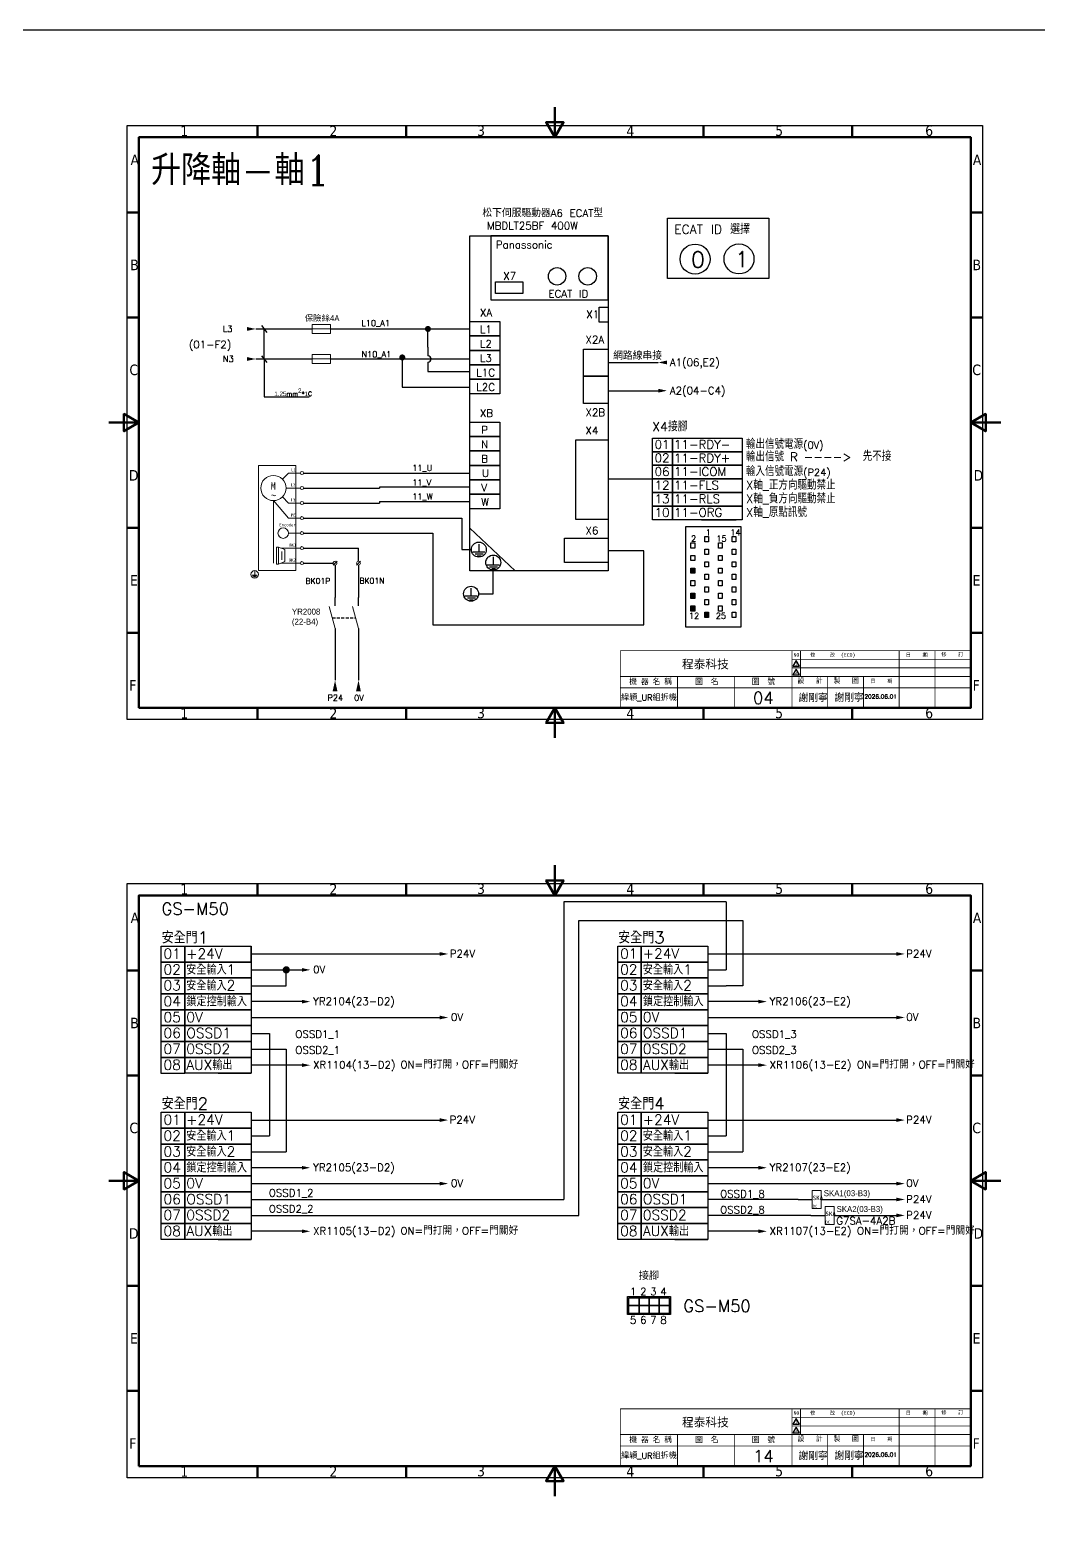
# Model space of a CAD drawing. Header units: millimetres. Extents: x -782 to 3702, y -797 to 1013.
# Drawn here: x 1039.9 to 1375.7, y 285.3 to 781.2 of the extents above; entities that cross this region are included whole.
import ezdxf
from ezdxf.enums import TextEntityAlignment as Align

# ---------------------------------------------------------------- set-up
doc = ezdxf.new("R2010")
doc.units = ezdxf.units.MM
for name, color, linetype in [('5', 7, 'Continuous'), ('MAIN', 7, 'Continuous'), ('TEXT', 7, 'Continuous')]:
    doc.layers.add(name, color=color, linetype=linetype)
doc.layers.add('圖框 (ISO)', color=7, linetype='Continuous', lineweight=70)
doc.styles.add('CHINESE', font='complex.shx', dxfattribs={"bigfont": 'chineset.shx'})
doc.styles.add('RUBONM', font='COMPLEX.shx', dxfattribs={"bigfont": 'chineset.shx'})
doc.styles.add('S', font='simplex.shx', dxfattribs={"bigfont": 'chineset.shx'})
doc.styles.get("Standard").update_dxf_attribs({"font": 'txt.shx', "height": 2, "bigfont": 'chineset.shx'})
doc.styles.add('STYLE1', font='', dxfattribs={"height": 30})
doc.styles.add('符號名稱2.0', font='kaiu.ttf', dxfattribs={"height": 2})
doc.styles.add('符號字型1.0', font='kaiu.ttf', dxfattribs={"height": 1})
doc.styles.add('符號字型2.5', font='kaiu.ttf', dxfattribs={"height": 2.5})
doc.styles.add('註記文字 (ISO)', font='tahoma.ttf')
doc.styles.get('STYLE1').set_extended_font_data('MingLiU')

# ---------------------------------------------------------------- blocks, each defined once
blk = doc.blocks.new('A$C0CEA0B25')
for p, q in [((6.1, 203.9), (290.9, 203.9)), ((6.1, 6.1), (6.1, 203.9)), ((290.9, 203.9), (290.9, 6.1)), ((290.9, 6.1), (6.1, 6.1))]:
    blk.add_line(p, q)
at = {"const_width": 0.286}
for points in [[(170.31, 29.05), (287, 29.05)], [(170.31, 29.05), (170.31, 10)], [(227.47, 29.05), (227.47, 10)], [(227.47, 26.19), (287, 26.19)], [(230.32, 29.05), (230.32, 20.48)], [(263.19, 29.05), (263.19, 10)], [(275.09, 29.05), (275.09, 10)], [(170.31, 20.48), (287, 20.48)], [(189.36, 20.48), (189.36, 10)], [(208.41, 20.48), (208.41, 10)], [(227.47, 23.34), (287, 23.34)], [(239.37, 20.48), (239.37, 10)], [(251.28, 20.48), (251.28, 10)], [(170.31, 16.67), (287, 16.67)], [(170.31, 10), (287, 10)]]:
    blk.add_lwpolyline(points, dxfattribs=at)
at = {"layer": '5'}
for points in [[(229.98, 23.91), (228.9, 25.79), (227.81, 23.91)], [(229.98, 21.05), (228.9, 22.93), (227.81, 21.05)]]:
    blk.add_lwpolyline(points, close=True, dxfattribs=at)
at = {"layer": '圖框 (ISO)'}
for p, q in [((49.5, 200), (49.5, 203.9)), ((99, 200), (99, 203.9)), ((198, 200), (198, 203.9)), ((247.5, 200), (247.5, 203.9)), ((10, 175), (6.1, 175)), ((287, 175), (290.9, 175)), ((10, 140), (6.1, 140)), ((287, 140), (290.9, 140)), ((10, 70), (6.1, 70)), ((287, 70), (290.9, 70)), ((10, 35), (6.1, 35)), ((287, 35), (290.9, 35)), ((49.5, 10), (49.5, 6.1)), ((49.5, 6.1), (49.5, 10)), ((99, 10), (99, 6.1)), ((198, 10), (198, 6.1)), ((247.5, 10), (247.5, 6.1))]:
    blk.add_line(p, q, dxfattribs=at)
at = {"layer": '圖框 (ISO)', "flags": 128}
for points in [[(148.5, 210), (148.5, 200), (145.61, 205), (151.39, 205), (148.5, 200)], [(10, 10), (10, 200), (287, 200), (287, 10), (10, 10)], [(0, 105), (10, 105), (5, 107.89), (5, 102.11), (10, 105)], [(297, 105), (287, 105), (292, 107.89), (292, 102.11), (287, 105)], [(148.5, 0), (148.5, 10), (145.61, 5), (151.39, 5), (148.5, 10)]]:
    blk.add_lwpolyline(points, dxfattribs=at)
at = {"layer": '5'}
for s, height, style, p in [('NO', 1.238, 'STYLE1', (227.98, 27.05)), ('1', 1.14, 'STYLE1', (228.5, 24.17)), ('修     改  (ECO)', 1.2383, 'STYLE1', (233.51, 27.05)), ('日    期', 1.238, 'STYLE1', (265.33, 27.05)), ('修    訂', 1.238, 'STYLE1', (277.17, 27.21)), ('2', 1.14, 'STYLE1', (228.5, 21.31)), ('設   計', 1.705, 'RUBONM', (229.32, 18.12)), ('製   圖', 1.705, 'RUBONM', (241.32, 18.12)), ('機 器 名 稱', 1.905, 'RUBONM', (173.3, 17.71)), ('圖  名', 1.905, 'RUBONM', (195.24, 17.71)), ('圖  號', 1.905, 'RUBONM', (214.09, 17.71)), ('日    期', 1.238, 'STYLE1', (253.59, 18.36))]:
    blk.add_text(s, height=height, dxfattribs=dict(at, style=style)).set_placement(p)
at = {"layer": 'TEXT', "style": 'STYLE1'}
blk.add_text('程泰科技', height=2.858, dxfattribs=at).set_placement((190.84, 23.14))
at = {"layer": '圖框 (ISO)', "char_height": 3.5, "attachment_point": 7, "style": '註記文字 (ISO)'}
for s, insert in [('1', (23.78, 200.33)), ('2', (73.44, 200.33)), ('3', (122.6, 200.4)), ('4', (172.33, 200.33)), ('5', (221.88, 200.4)), ('6', (271.85, 200.4)), ('A', (7.21, 190.75)), ('A', (287.71, 190.75)), ('B', (7.11, 155.75)), ('B', (287.62, 155.75)), ('C', (6.83, 120.75)), ('C', (287.5, 120.75)), ('D', (6.67, 85.69)), ('D', (287.97, 85.69)), ('E', (7.04, 50.75)), ('E', (287.62, 50.75)), ('F', (6.77, 15.75)), ('F', (287.64, 15.75)), ('1', (23.78, 6.43)), ('2', (73.44, 6.43)), ('3', (122.6, 6.5)), ('4', (172.33, 6.43)), ('5', (221.88, 6.5)), ('6', (271.85, 6.5))]:
    blk.add_mtext(s, dxfattribs=dict(at, insert=insert))
blk = doc.blocks.new('圖框1')
blk.add_blockref('A$C0CEA0B25', (0, 0))
at = {"color": 7, "ltscale": 2, "insert": (179.84, 13.33), "char_height": 2, "attachment_point": 5}
blk.add_mtext_dynamic_manual_height_columns('緯穎_UR組拆機', width=19.0512, gutter_width=10, heights=[0], dxfattribs=at)
at = {"ltscale": 2, "attachment_point": 1}
for s, insert, char_height in [('謝剛寧', (229.64, 14.49), 2.5), ('謝剛寧', (241.61, 14.58), 2.5), ('2026.06.01', (251.63, 14.49), 1.4)]:
    blk.add_mtext(s, dxfattribs=dict(at, insert=insert, char_height=char_height))
blk = doc.blocks.new('箭號')
at = {"layer": 'MAIN'}
blk.add_lwpolyline([(0, 0, 2, 0, 0), (0, -4.55, 0, 0, 0)], format="xyseb", dxfattribs=at)
blk = doc.blocks.new('松下-A6B')
for p, q in [((-920.47, 42823.3), (-905.32, 42809.07)), ((-917.45, 42818.03), (-917.45, 42815.43)), ((-919.51, 42815.43), (-915.38, 42815.43)), ((-918.66, 42814.75), (-916, 42814.75)), ((-917.92, 42814.16), (-916.68, 42814.16)), ((-912.64, 42813.73), (-912.64, 42811.14)), ((-914.71, 42811.14), (-910.57, 42811.14)), ((-913.85, 42810.46), (-911.19, 42810.46)), ((-913.11, 42809.87), (-911.87, 42809.87))]:
    blk.add_line(p, q)
for points in [[(-920.47, 42920.67), (-874.37, 42920.67), (-874.37, 42809.07), (-920.47, 42809.07)], [(-874.37, 42920.67), (-913.41, 42920.67), (-913.41, 42899.31), (-874.37, 42899.31)], [(-911.92, 42905.36), (-902.78, 42905.36), (-902.78, 42901.47), (-911.92, 42901.47)], [(-877.39, 42896.88), (-874.37, 42896.88), (-874.37, 42891.93), (-877.39, 42891.93)], [(-920.47, 42892.12), (-910.4, 42892.12), (-910.4, 42887.31), (-920.47, 42887.31)], [(-920.47, 42887.31), (-910.4, 42887.31), (-910.4, 42882.51), (-920.47, 42882.51)], [(-920.47, 42882.51), (-910.4, 42882.51), (-910.4, 42877.7), (-920.47, 42877.7)], [(-882.6, 42882.97), (-874.37, 42882.97), (-874.37, 42873.91), (-882.6, 42873.91)], [(-920.47, 42877.7), (-910.4, 42877.7), (-910.4, 42872.9), (-920.47, 42872.9)], [(-920.47, 42872.9), (-910.4, 42872.9), (-910.4, 42868.09), (-920.47, 42868.09)], [(-882.6, 42873.91), (-874.37, 42873.91), (-874.37, 42864.84), (-882.6, 42864.84)], [(-920.47, 42858.64), (-910.4, 42858.64), (-910.4, 42853.84), (-920.47, 42853.84)], [(-920.47, 42853.84), (-910.4, 42853.84), (-910.4, 42849.03), (-920.47, 42849.03)], [(-885.09, 42852.78), (-874.37, 42852.78), (-874.37, 42826.25), (-885.09, 42826.25)], [(-920.47, 42849.03), (-910.4, 42849.03), (-910.4, 42844.22), (-920.47, 42844.22)], [(-920.47, 42844.22), (-910.4, 42844.22), (-910.4, 42839.42), (-920.47, 42839.42)], [(-920.47, 42839.42), (-910.4, 42839.42), (-910.4, 42834.61), (-920.47, 42834.61)], [(-920.47, 42834.61), (-910.4, 42834.61), (-910.4, 42829.81), (-920.47, 42829.81)], [(-888.91, 42820.03), (-874.37, 42820.03), (-874.37, 42811.94), (-888.91, 42811.94)]]:
    blk.add_lwpolyline(points, close=True)
for centre, radius in [((-891.36, 42907.17), 2.91), ((-881.19, 42907.17), 2.91), ((-917.42, 42816.17), 2.49), ((-912.61, 42811.87), 2.49)]:
    blk.add_circle(centre, radius)
at = {"char_height": 2.5, "attachment_point": 1}
for s, width, insert in [('Panassonic', 20.3726, (-911.75, 42918.98)), ('X7', 2.4478, (-909.27, 42908.52)), ('ECAT ID', 17.9153, (-894.23, 42902.61)), ('XA', 2.4478, (-917.05, 42896.34)), ('X1', 2.4478, (-881.62, 42895.79)), ('L1', 2.4478, (-917.05, 42890.77)), ('X2A', 2.4478, (-881.9, 42887.36)), ('L2', 2.4478, (-917.05, 42885.96)), ('L3', 2.4478, (-917.05, 42881.16)), ('L1C', 2.4478, (-918.26, 42876.35)), ('L2C', 2.4478, (-918.26, 42871.55)), ('XB', 2.4478, (-917.05, 42862.86)), ('X2B', 2.4478, (-881.9, 42863.11)), ('P', 2.4478, (-916.63, 42857.29)), ('X4', 2.4478, (-881.9, 42857.1)), ('N', 2.4478, (-916.63, 42852.49)), ('B', 2.4478, (-916.63, 42847.68)), ('U', 2.4478, (-916.4, 42842.87)), ('V', 2.4478, (-916.62, 42838.07)), ('W', 2.4478, (-916.62, 42833.26)), ('X6', 2.4478, (-881.9, 42823.76))]:
    blk.add_mtext_dynamic_manual_height_columns(s, width=width, gutter_width=12.5, heights=[0], dxfattribs=dict(at, insert=insert))
blk = doc.blocks.new('連接點')
at = {"const_width": 1}
blk.add_lwpolyline([(0, 0.5, -1), (0, -0.5, -1)], format="xyb", close=True, dxfattribs=at)
blk = doc.blocks.new('A$C52DF4044')
at = {"color": 0, "linetype": 'ByBlock'}
for p, q in [((0, 0), (3.25, 0)), ((9.25, 0), (12.5, 0))]:
    blk.add_line(p, q, dxfattribs=at)
at = {"color": 0, "linetype": 'ByBlock', "lineweight": 13}
for p, q in [((3.25, 1.5), (3.25, -1.5)), ((9.25, 1.5), (3.25, 1.5)), ((9.25, 0), (3.25, 0)), ((9.25, -1.5), (9.25, 1.5)), ((3.25, -1.5), (9.25, -1.5))]:
    blk.add_line(p, q, dxfattribs=at)
blk = doc.blocks.new('12')
at = {"color": 0, "linetype": 'ByBlock', "lineweight": 13}
for p, q in [((2.96, 2.5), (15.46, 2.5)), ((2.96, -32.5), (2.96, 2.5)), ((12.96, 0), (10.93, -2.04)), ((15.46, 0), (12.96, 0)), ((15.46, 2.5), (15.46, -32.5)), ((16.96, 0), (15.63, 0)), ((12.96, -15), (7.96, -9.2)), ((7.96, -9.2), (7.96, -30)), ((12.96, -10), (10.94, -7.97)), ((15.46, -5), (12.16, -5)), ((16.96, -5), (15.63, -5)), ((15.46, -10), (12.96, -10)), ((16.96, -10), (15.63, -10)), ((15.46, -15), (12.96, -15)), ((12.96, -15), (12.96, -15)), ((16.96, -15), (15.63, -15)), ((8.97, -30.3), (8.97, -24.7)), ((8.97, -24.7), (9.67, -24.7)), ((9.67, -24.7), (11.73, -25.49)), ((9.67, -30.3), (9.67, -24.7)), ((15.46, -20), (12.96, -20)), ((16.96, -20), (15.63, -20)), ((11.73, -29.51), (9.67, -30.3)), ((15.46, -25), (10.46, -25)), ((10.72, -28.9), (10.72, -26.1)), ((11.73, -25.49), (11.73, -29.51)), ((16.96, -25), (15.63, -25)), ((2.59, -34), (0.84, -34)), ((2.3, -34.29), (1.13, -34.29)), ((2, -34.58), (1.42, -34.58)), ((1.71, -32.5), (1.71, -34)), ((15.46, -32.5), (2.96, -32.5)), ((9.67, -30.3), (8.97, -30.3)), ((15.46, -30), (10.46, -30)), ((16.96, -30), (15.63, -30))]:
    blk.add_line(p, q, dxfattribs=at)
for centre, radius in [((17.46, 0), 0.5), ((7.96, -5), 4.2), ((17.46, -5), 0.5), ((17.46, -10), 0.5), ((17.46, -15), 0.5), ((11.21, -20), 1.75), ((17.46, -20), 0.5), ((17.46, -25), 0.5), ((17.46, -30), 0.5), ((1.71, -33.75), 1.25)]:
    blk.add_circle(centre, radius, dxfattribs=at)
at = {"color": 0, "linetype": 'ByBlock', "lineweight": 13, "style": '符號字型1.0'}
for s, p in [('L1', (13.89, 0.52)), ('L2', (13.69, -4.48)), ('L3', (13.69, -9.48)), ('PE', (13.74, -14.48)), ('Encoder', (9.9, -17.75)), ('BK1', (13.19, -24.49)), ('BK2', (13.08, -29.49))]:
    blk.add_text(s, height=1, dxfattribs=at).set_placement(p)
at = {"color": 0, "linetype": 'ByBlock', "lineweight": 13, "style": '符號字型2.5'}
for s, p in [('M', (7.88, -4.33)), ('~', (8, -7.44))]:
    blk.add_text(s, height=2.5, dxfattribs=at).set_placement(p, align=Align.MIDDLE)
blk = doc.blocks.new('A$C2EAA752C')
at = {"color": 0, "linetype": 'ByBlock'}
for p, q in [((2.81, 0), (0, 0)), ((10.31, 0), (12.5, 0))]:
    blk.add_line(p, q, dxfattribs=at)
at = {"color": 0, "linetype": 'ByBlock', "lineweight": 13}
blk.add_line((10.31, 0), (2.97, -1.98), dxfattribs=at)
blk = doc.blocks.new('A$C740F5293')
at = {"color": 0, "linetype": 'ByBlock', "lineweight": 13}
for q in [(-0.66, -0.66), (0.66, 0.66)]:
    blk.add_line((0, 0), q, dxfattribs=at)
blk.add_circle((0, 0), 0.625, dxfattribs=at)
blk = doc.blocks.new('A$C6B164883')
at = {"color": 0, "linetype": 'ByBlock'}
for p, q in [((0, 0), (4.75, 0)), ((7.75, 0), (12.5, 0))]:
    blk.add_line(p, q, dxfattribs=at)
at = {"color": 0, "linetype": 'ByBlock', "lineweight": 13}
for p, q in [((7.75, 3), (4.75, 3)), ((4.75, 3), (4.75, -3)), ((7.75, -3), (7.75, 3)), ((4.75, -3), (7.75, -3))]:
    blk.add_line(p, q, dxfattribs=at)
at = {"color": 0, "linetype": 'ByBlock', "lineweight": -2, "insert": (4.84, 1.28), "char_height": 1.5, "attachment_point": 1, "style": '符號名稱2.0'}
blk.add_mtext('SKA', dxfattribs=at)
at = {"color": 0, "linetype": 'ByBlock', "lineweight": -2, "insert": (4.85, -1.77), "char_height": 1, "width": 7.0222, "attachment_point": 1, "style": '符號名稱2.0'}
blk.add_mtext('DC', dxfattribs=at)

msp = doc.modelspace()

# ---------------------------------------------------------------- hatches: boundary and pattern name
for points in [[(1260.08, 602.01), (1261.31, 602.01), (1261.31, 600.28), (1260.08, 600.28)], [(1261.31, 593.63), (1260.08, 593.63), (1260.08, 591.89), (1261.31, 591.89)]]:
    msp.add_hatch(color=256).paths.add_polyline_path(points)
h = msp.add_hatch(color=256)
h.paths.add_polyline_path([(1260.08, 589.44), (1261.31, 589.44), (1261.31, 587.7), (1260.08, 587.7)])
h.paths.add_polyline_path([(1264.66, 587.34), (1265.89, 587.34), (1265.89, 585.6), (1264.66, 585.6)])

# ---------------------------------------------------------------- linework, layer by layer
for p, q in [((1115.12, 681.62), (1130.73, 681.62)), ((1117.05, 682.72), (1118.83, 680.46)), ((1117.92, 671.62), (1117.92, 681.62)), ((1142.73, 681.62), (1186.38, 681.62)), ((1172.48, 675.54), (1172.48, 681.62)), ((1172.48, 675.54), (1172.48, 672.69)), ((1115.12, 671.62), (1130.73, 671.62)), ((1117.05, 672.72), (1118.83, 670.46)), ((1117.94, 671.59), (1117.94, 658.98)), ((1142.73, 671.62), (1186.38, 671.62)), ((1163.94, 672.14), (1163.94, 662.28)), ((1172.48, 670.54), (1172.48, 667.42)), ((1232.48, 670.46), (1249.18, 670.46)), ((1172.48, 667.42), (1186.38, 667.42)), ((1163.94, 662.26), (1186.38, 662.26)), ((1232.48, 661.06), (1249.18, 661.06)), ((1117.94, 658.98), (1132.88, 658.98)), ((1131.04, 633.65), (1186.38, 633.65)), ((1232.48, 631.69), (1247.29, 631.69)), ((1263.53, 631.69), (1275.17, 631.69)), ((1156.31, 624.13), (1186.38, 624.13)), ((1183.78, 618.65), (1183.78, 608.14)), ((1263.53, 618.09), (1275.17, 618.09)), ((1174.06, 613.65), (1174.06, 583.11)), ((1183.78, 608.14), (1186.95, 608.14)), ((1244.42, 607.69), (1232.48, 607.69)), ((1244.42, 583.11), (1244.42, 607.69)), ((1141.55, 603.02), (1141.55, 592.21)), ((1149.35, 603.02), (1149.35, 592.21)), ((1194.21, 593.45), (1194.21, 601.35)), ((1186.82, 595.31), (1186.82, 592.72)), ((1184.75, 592.72), (1188.89, 592.72)), ((1185.61, 592.04), (1188.27, 592.04)), ((1186.35, 591.45), (1187.59, 591.45)), ((1189.33, 593.45), (1194.21, 593.45)), ((1174.06, 583.11), (1244.42, 583.11)), ((1141.55, 579.71), (1141.55, 564.63)), ((1149.35, 579.71), (1149.35, 564.63)), ((1271.76, 490.91), (1217.7, 490.91)), ((1217.7, 490.91), (1217.7, 391.76)), ((1271.76, 490.91), (1271.76, 468.23)), ((1222.73, 386.47), (1222.73, 484.62)), ((1222.73, 484.62), (1277.35, 484.62)), ((1277.35, 484.62), (1277.35, 462.94)), ((1113.66, 476.1), (1113.66, 470.81)), ((1113.66, 476.1), (1113.66, 470.81)), ((1113.66, 470.81), (1113.66, 476.1)), ((1265.71, 476.11), (1265.71, 470.82)), ((1113.66, 473.52), (1176.42, 473.52)), ((1265.71, 473.52), (1328.48, 473.52)), ((1113.66, 470.81), (1113.66, 465.52)), ((1113.66, 468.22), (1130.49, 468.22)), ((1125.3, 462.93), (1125.3, 468.22)), ((1265.71, 470.82), (1265.71, 465.53)), ((1265.71, 468.23), (1271.76, 468.23)), ((1113.66, 465.52), (1113.66, 460.24)), ((1113.66, 462.93), (1125.3, 462.93)), ((1265.71, 465.53), (1265.71, 460.25)), ((1265.71, 462.94), (1271.76, 462.94)), ((1277.35, 462.94), (1271.76, 462.94)), ((1113.66, 460.24), (1113.66, 454.95)), ((1130.49, 457.65), (1113.66, 457.65)), ((1265.71, 460.25), (1265.71, 454.96)), ((1282.54, 457.65), (1265.71, 457.65)), ((1102.64, 454.95), (1113.66, 454.95)), ((1113.66, 454.95), (1113.66, 449.66)), ((1113.66, 452.36), (1176.42, 452.36)), ((1254.69, 454.96), (1265.71, 454.96)), ((1265.71, 454.96), (1265.71, 449.67)), ((1265.71, 452.37), (1328.48, 452.37)), ((1102.64, 449.66), (1113.66, 449.66)), ((1113.66, 449.66), (1113.66, 444.37)), ((1113.66, 447.07), (1119.7, 447.07)), ((1119.7, 447.07), (1119.7, 412.91)), ((1254.69, 449.67), (1265.71, 449.67)), ((1265.71, 449.67), (1265.71, 444.38)), ((1265.71, 447.08), (1271.76, 447.08)), ((1271.76, 447.08), (1271.76, 412.91)), ((1102.64, 444.37), (1113.66, 444.37)), ((1113.66, 444.37), (1113.66, 439.08)), ((1113.66, 441.78), (1125.3, 441.78)), ((1125.3, 441.78), (1125.3, 407.62)), ((1254.69, 444.38), (1265.71, 444.38)), ((1265.71, 444.38), (1265.71, 439.08)), ((1265.71, 441.79), (1277.35, 441.79)), ((1277.35, 441.79), (1277.35, 407.62)), ((1102.64, 439.08), (1113.66, 439.08)), ((1113.66, 439.08), (1113.66, 433.79)), ((1130.49, 436.49), (1113.66, 436.49)), ((1254.69, 439.08), (1265.71, 439.08)), ((1265.71, 439.08), (1265.71, 433.79)), ((1282.54, 436.5), (1265.71, 436.5)), ((1102.64, 433.79), (1113.66, 433.79)), ((1254.69, 433.79), (1265.71, 433.79)), ((1113.66, 420.8), (1113.66, 415.5)), ((1113.66, 418.21), (1176.42, 418.21)), ((1265.71, 420.8), (1265.71, 415.5)), ((1265.71, 418.21), (1328.48, 418.21)), ((1113.66, 415.5), (1113.66, 410.21)), ((1113.66, 412.91), (1119.7, 412.91)), ((1265.71, 415.5), (1265.71, 410.21)), ((1265.71, 412.92), (1271.76, 412.92)), ((1113.66, 410.21), (1113.66, 404.93)), ((1113.66, 407.62), (1125.3, 407.62)), ((1265.71, 410.21), (1265.71, 404.93)), ((1265.71, 407.63), (1277.35, 407.62)), ((1113.66, 404.93), (1113.66, 399.64)), ((1130.49, 402.34), (1113.66, 402.34)), ((1265.71, 404.93), (1265.71, 399.64)), ((1282.54, 402.34), (1265.71, 402.34)), ((1102.64, 399.64), (1113.66, 399.64)), ((1113.66, 399.64), (1113.66, 394.35)), ((1113.66, 397.06), (1176.42, 397.06)), ((1254.69, 399.64), (1265.71, 399.64)), ((1265.71, 399.64), (1265.71, 394.35)), ((1265.71, 397.05), (1328.48, 397.05)), ((1102.64, 394.35), (1113.66, 394.35)), ((1113.66, 394.35), (1113.66, 389.06)), ((1254.69, 394.35), (1265.71, 394.35)), ((1265.71, 394.35), (1265.71, 389.06)), ((1102.64, 389.06), (1113.66, 389.06)), ((1113.66, 391.76), (1217.7, 391.76)), ((1113.66, 389.06), (1113.66, 383.77)), ((1254.69, 389.06), (1265.71, 389.06)), ((1295.73, 391.77), (1265.71, 391.77)), ((1265.71, 389.06), (1265.71, 383.77)), ((1102.64, 383.77), (1113.66, 383.77)), ((1113.66, 386.47), (1222.73, 386.47)), ((1113.66, 383.77), (1113.66, 378.48)), ((1254.69, 383.77), (1265.71, 383.77)), ((1299.99, 386.47), (1265.71, 386.47)), ((1265.71, 383.77), (1265.71, 378.48)), ((1102.64, 378.48), (1113.66, 378.48)), ((1130.49, 381.18), (1113.66, 381.18)), ((1254.69, 378.48), (1265.71, 378.48)), ((1282.54, 381.18), (1265.71, 381.18))]:
    msp.add_line(p, q)
at = {"color": 7, "ltscale": 2}
for p, q in [((1131.04, 628.65), (1156.31, 628.65)), ((1186.38, 628.99), (1156.31, 628.99)), ((1156.31, 628.99), (1156.31, 628.65)), ((1131.04, 623.65), (1156.31, 623.65)), ((1156.31, 624.13), (1156.31, 623.65)), ((1131.04, 618.65), (1183.78, 618.65)), ((1131.04, 613.65), (1174.06, 613.65)), ((1131.04, 608.65), (1149.35, 608.65)), ((1149.35, 604.27), (1149.35, 608.65)), ((1131.04, 603.65), (1140.93, 603.65)), ((1308.23, 391.77), (1328.48, 391.77)), ((1312.49, 386.47), (1328.48, 386.47))]:
    msp.add_line(p, q, dxfattribs=at)
at = {"ltscale": 2}
for p, q in [((1140.61, 585.38), (1141.65, 585.38)), ((1142.11, 585.38), (1143.15, 585.38)), ((1143.6, 585.38), (1144.64, 585.38)), ((1145.09, 585.38), (1146.13, 585.38)), ((1146.59, 585.38), (1147.63, 585.38)), ((1148.08, 585.38), (1148.41, 585.38))]:
    msp.add_line(p, q, dxfattribs=at)
msp.add_lwpolyline([(32.39, 781.23), (3435.22, 781.23), (3435.22, 9.94), (32.39, 9.94)], close=True, dxfattribs=at)
for points in [[(1252.31, 718.5), (1286.06, 718.5), (1286.06, 698.38), (1252.31, 698.38)], [(1247.29, 645.29), (1253.96, 645.29), (1253.96, 640.76), (1247.29, 640.76)], [(1253.96, 645.29), (1277.18, 645.29), (1277.18, 640.76), (1253.96, 640.76)], [(1247.29, 640.76), (1253.96, 640.76), (1253.96, 636.22), (1247.29, 636.22)], [(1253.96, 640.76), (1277.18, 640.76), (1277.18, 636.22), (1253.96, 636.22)], [(1247.29, 636.22), (1253.96, 636.22), (1253.96, 631.69), (1247.29, 631.69)], [(1253.96, 636.22), (1277.18, 636.22), (1277.18, 631.69), (1253.96, 631.69)], [(1247.29, 631.69), (1253.96, 631.69), (1253.96, 627.15), (1247.29, 627.15)], [(1253.96, 631.69), (1277.18, 631.69), (1277.18, 627.16), (1253.96, 627.16)], [(1247.29, 627.15), (1253.96, 627.15), (1253.96, 622.62), (1247.29, 622.62)], [(1253.96, 627.16), (1277.18, 627.16), (1277.18, 622.62), (1253.96, 622.62)], [(1247.29, 622.62), (1253.96, 622.62), (1253.96, 618.08), (1247.29, 618.08)], [(1253.96, 622.62), (1277.18, 622.62), (1277.18, 618.09), (1253.96, 618.09)], [(1258.4, 615.82), (1276.73, 615.82), (1276.73, 582.28), (1258.4, 582.28)], [(1260.08, 610.4), (1261.31, 610.4), (1261.31, 608.66), (1260.08, 608.66)], [(1264.66, 612.49), (1265.89, 612.49), (1265.89, 610.76), (1264.66, 610.76)], [(1269.24, 610.4), (1270.48, 610.4), (1270.48, 608.66), (1269.24, 608.66)], [(1273.82, 612.49), (1275.06, 612.49), (1275.06, 610.76), (1273.82, 610.76)], [(1260.08, 606.21), (1261.31, 606.21), (1261.31, 604.47), (1260.08, 604.47)], [(1264.66, 608.3), (1265.89, 608.3), (1265.89, 606.56), (1264.66, 606.56)], [(1269.24, 606.21), (1270.48, 606.21), (1270.48, 604.47), (1269.24, 604.47)], [(1273.82, 608.3), (1275.06, 608.3), (1275.06, 606.56), (1273.82, 606.56)], [(1260.08, 602.01), (1261.31, 602.01), (1261.31, 600.28), (1260.08, 600.28)], [(1264.66, 604.11), (1265.89, 604.11), (1265.89, 602.37), (1264.66, 602.37)], [(1269.24, 602.01), (1270.48, 602.01), (1270.48, 600.28), (1269.24, 600.28)], [(1273.82, 604.11), (1275.06, 604.11), (1275.06, 602.37), (1273.82, 602.37)], [(1260.08, 597.82), (1261.31, 597.82), (1261.31, 596.08), (1260.08, 596.08)], [(1264.66, 599.92), (1265.89, 599.92), (1265.89, 598.18), (1264.66, 598.18)], [(1264.66, 595.73), (1265.89, 595.73), (1265.89, 593.99), (1264.66, 593.99)], [(1269.24, 597.82), (1270.48, 597.82), (1270.48, 596.08), (1269.24, 596.08)], [(1273.82, 599.92), (1275.06, 599.92), (1275.06, 598.18), (1273.82, 598.18)], [(1273.82, 595.73), (1275.06, 595.73), (1275.06, 593.99), (1273.82, 593.99)], [(1260.08, 593.63), (1261.31, 593.63), (1261.31, 591.89), (1260.08, 591.89)], [(1264.66, 591.53), (1265.89, 591.53), (1265.89, 589.8), (1264.66, 589.8)], [(1269.24, 593.63), (1270.48, 593.63), (1270.48, 591.89), (1269.24, 591.89)], [(1273.82, 591.53), (1275.06, 591.53), (1275.06, 589.8), (1273.82, 589.8)], [(1260.08, 589.44), (1261.31, 589.44), (1261.31, 587.7), (1260.08, 587.7)], [(1264.66, 587.34), (1265.89, 587.34), (1265.89, 585.6), (1264.66, 585.6)], [(1269.24, 589.44), (1270.48, 589.44), (1270.48, 587.7), (1269.24, 587.7)], [(1273.82, 587.34), (1275.06, 587.34), (1275.06, 585.6), (1273.82, 585.6)], [(1083.68, 476.1), (1091.47, 476.1), (1091.47, 470.81), (1083.68, 470.81)], [(1235.74, 476.11), (1243.52, 476.11), (1243.52, 470.82), (1235.74, 470.82)], [(1083.68, 470.81), (1091.47, 470.81), (1091.47, 465.52), (1083.68, 465.52)], [(1235.74, 470.82), (1243.52, 470.82), (1243.52, 465.52), (1235.74, 465.52)], [(1083.68, 465.52), (1091.47, 465.52), (1091.47, 460.23), (1083.68, 460.23)], [(1235.74, 465.52), (1243.52, 465.52), (1243.52, 460.23), (1235.74, 460.23)], [(1083.68, 460.23), (1091.47, 460.23), (1091.47, 454.94), (1083.68, 454.94)], [(1235.74, 460.23), (1243.52, 460.23), (1243.52, 454.94), (1235.74, 454.94)], [(1083.68, 454.94), (1091.47, 454.94), (1091.47, 449.65), (1083.68, 449.65)], [(1235.74, 454.94), (1243.52, 454.94), (1243.52, 449.65), (1235.74, 449.65)], [(1083.68, 449.65), (1091.47, 449.65), (1091.47, 444.36), (1083.68, 444.36)], [(1235.74, 449.65), (1243.52, 449.65), (1243.52, 444.36), (1235.74, 444.36)], [(1083.68, 444.36), (1091.47, 444.36), (1091.47, 439.06), (1083.68, 439.06)], [(1235.74, 444.36), (1243.52, 444.36), (1243.52, 439.07), (1235.74, 439.07)], [(1083.68, 439.06), (1091.47, 439.06), (1091.47, 433.77), (1083.68, 433.77)], [(1235.74, 439.07), (1243.52, 439.07), (1243.52, 433.78), (1235.74, 433.78)], [(1083.68, 420.79), (1091.47, 420.79), (1091.47, 415.5), (1083.68, 415.5)], [(1235.74, 420.79), (1243.52, 420.79), (1243.52, 415.5), (1235.74, 415.5)], [(1083.68, 415.5), (1091.47, 415.5), (1091.47, 410.21), (1083.68, 410.21)], [(1235.74, 415.5), (1243.52, 415.5), (1243.52, 410.21), (1235.74, 410.21)], [(1083.68, 410.21), (1091.47, 410.21), (1091.47, 404.92), (1083.68, 404.92)], [(1235.74, 410.21), (1243.52, 410.21), (1243.52, 404.92), (1235.74, 404.92)], [(1083.68, 404.92), (1091.47, 404.92), (1091.47, 399.63), (1083.68, 399.63)], [(1235.74, 404.92), (1243.52, 404.92), (1243.52, 399.63), (1235.74, 399.63)], [(1083.68, 399.63), (1091.47, 399.63), (1091.47, 394.34), (1083.68, 394.34)], [(1235.74, 399.63), (1243.52, 399.63), (1243.52, 394.34), (1235.74, 394.34)], [(1083.68, 394.34), (1091.47, 394.34), (1091.47, 389.05), (1083.68, 389.05)], [(1235.74, 394.34), (1243.52, 394.34), (1243.52, 389.05), (1235.74, 389.05)], [(1083.68, 389.05), (1091.47, 389.05), (1091.47, 383.75), (1083.68, 383.75)], [(1235.74, 389.05), (1243.52, 389.05), (1243.52, 383.75), (1235.74, 383.75)], [(1083.68, 383.75), (1091.47, 383.75), (1091.47, 378.46), (1083.68, 378.46)], [(1235.74, 383.75), (1243.52, 383.75), (1243.52, 378.46), (1235.74, 378.46)], [(1238.96, 359.48), (1253.3, 359.48), (1253.3, 353.5), (1238.96, 353.5)], [(1239.43, 359.08), (1242.78, 359.08), (1242.78, 356.44), (1239.43, 356.44)], [(1242.78, 359.08), (1246.14, 359.08), (1246.14, 356.44), (1242.78, 356.44)], [(1246.14, 359.08), (1249.5, 359.08), (1249.5, 356.44), (1246.14, 356.44)], [(1249.5, 359.08), (1252.86, 359.08), (1252.86, 356.44), (1249.5, 356.44)], [(1239.43, 356.44), (1242.78, 356.44), (1242.78, 353.8), (1239.43, 353.8)], [(1242.78, 356.44), (1246.14, 356.44), (1246.14, 353.8), (1242.78, 353.8)], [(1246.14, 356.44), (1249.5, 356.44), (1249.5, 353.8), (1246.14, 353.8)], [(1249.5, 356.44), (1252.86, 356.44), (1252.86, 353.8), (1249.5, 353.8)]]:
    msp.add_lwpolyline(points, close=True)
for points in [[(1113.66, 470.81), (1091.47, 470.81), (1091.47, 476.1), (1113.66, 476.1)], [(1265.71, 470.82), (1243.52, 470.82), (1243.52, 476.11), (1265.71, 476.11)], [(1113.66, 465.52), (1091.47, 465.52), (1091.47, 470.81), (1113.66, 470.81)], [(1265.71, 465.53), (1243.52, 465.53), (1243.52, 470.82), (1265.71, 470.82)], [(1113.66, 460.23), (1091.47, 460.23), (1091.47, 465.52), (1113.66, 465.52)], [(1265.71, 460.24), (1243.52, 460.24), (1243.52, 465.53), (1265.71, 465.53)], [(1113.66, 454.95), (1091.47, 454.95), (1091.47, 460.24), (1113.66, 460.24)], [(1265.71, 454.96), (1243.52, 454.96), (1243.52, 460.25), (1265.71, 460.25)], [(1113.66, 449.66), (1091.47, 449.66), (1091.47, 454.95), (1113.66, 454.95)], [(1265.71, 449.67), (1243.52, 449.67), (1243.52, 454.96), (1265.71, 454.96)], [(1113.66, 444.37), (1091.47, 444.37), (1091.47, 449.66), (1113.66, 449.66)], [(1265.71, 444.38), (1243.52, 444.38), (1243.52, 449.67), (1265.71, 449.67)], [(1113.66, 439.08), (1091.47, 439.08), (1091.47, 444.37), (1113.66, 444.37)], [(1265.71, 439.08), (1243.52, 439.08), (1243.52, 444.38), (1265.71, 444.38)], [(1113.66, 433.79), (1091.47, 433.79), (1091.47, 439.08), (1113.66, 439.08)], [(1265.71, 433.79), (1243.52, 433.79), (1243.52, 439.08), (1265.71, 439.08)], [(1113.66, 415.5), (1091.47, 415.5), (1091.47, 420.8), (1113.66, 420.8)], [(1265.71, 415.5), (1243.52, 415.5), (1243.52, 420.8), (1265.71, 420.8)], [(1113.66, 410.21), (1091.47, 410.21), (1091.47, 415.5), (1113.66, 415.5)], [(1265.71, 410.21), (1243.52, 410.21), (1243.52, 415.5), (1265.71, 415.5)], [(1113.66, 404.92), (1091.47, 404.92), (1091.47, 410.21), (1113.66, 410.21)], [(1265.71, 404.92), (1243.52, 404.92), (1243.52, 410.21), (1265.71, 410.21)], [(1113.66, 399.64), (1091.47, 399.64), (1091.47, 404.93), (1113.66, 404.93)], [(1265.71, 399.64), (1243.52, 399.64), (1243.52, 404.93), (1265.71, 404.93)], [(1113.66, 394.35), (1091.47, 394.35), (1091.47, 399.64), (1113.66, 399.64)], [(1265.71, 394.35), (1243.52, 394.35), (1243.52, 399.64), (1265.71, 399.64)], [(1113.66, 389.06), (1091.47, 389.06), (1091.47, 394.35), (1113.66, 394.35)], [(1265.71, 389.06), (1243.52, 389.06), (1243.52, 394.35), (1265.71, 394.35)], [(1113.66, 383.77), (1091.47, 383.77), (1091.47, 389.06), (1113.66, 389.06)], [(1265.71, 383.77), (1243.52, 383.77), (1243.52, 389.06), (1265.71, 389.06)], [(1113.66, 378.48), (1091.47, 378.48), (1091.47, 383.77), (1113.66, 383.77)], [(1265.71, 378.48), (1243.52, 378.48), (1243.52, 383.77), (1265.71, 383.77)]]:
    msp.add_lwpolyline(points)
at = {"const_width": 1.2}
msp.add_lwpolyline([(1125.9, 468.22, 1), (1124.7, 468.22, 1)], format="xyb", close=True, dxfattribs=at)
for centre, radius in [((1261.45, 704.88), 4.99), ((1276.07, 704.93), 4.99), ((1186.85, 593.45), 2.49)]:
    msp.add_circle(centre, radius)
msp.add_arc((1172.44, 671.62), 1.08, 272.07, 87.93)

# ---------------------------------------------------------------- block references
at = {"color": 7, "ltscale": 2}
for name, p in [('圖框1', (1066.24, 545.44)), ('12', (1113.07, 633.65)), ('圖框1', (1066.24, 293.03))]:
    msp.add_blockref(name, p, dxfattribs=at)
for name, p in [('松下-A6B', (2106.85, -42208.03)), ('A$C52DF4044', (1130.73, 681.62)), ('連接點', (1172.48, 681.62)), ('A$C52DF4044', (1130.73, 671.62)), ('連接點', (1163.94, 672.14)), ('A$C740F5293', (1141.55, 603.65)), ('A$C740F5293', (1149.35, 603.65)), ('A$C6B164883', (1295.73, 391.77)), ('A$C6B164883', (1299.99, 386.47))]:
    msp.add_blockref(name, p)
at = {"rotation": 270}
for p in [(1141.55, 592.21), (1149.35, 592.21)]:
    msp.add_blockref('A$C2EAA752C', p, dxfattribs=at)
at = {"xscale": 0.6143999999912921, "yscale": 0.6143999999912921, "zscale": 0.6144000000000003, "rotation": 90}
for p in [(1176.42, 473.52), (1328.48, 473.52), (1130.49, 468.22), (1130.49, 457.65), (1282.54, 457.65), (1176.42, 452.36), (1328.48, 452.37), (1130.49, 436.49), (1282.54, 436.5), (1176.42, 418.21), (1328.48, 418.21), (1130.49, 402.34), (1282.54, 402.34), (1176.42, 397.06), (1328.48, 397.05), (1328.48, 391.77), (1328.48, 386.47), (1130.49, 381.18), (1282.54, 381.18)]:
    msp.add_blockref('箭號', p, dxfattribs=at)
at = {"layer": 'MAIN'}
for p, xscale, yscale, zscale, rotation in [((1112.21, 681.62), 0.6399999999994179, 0.6399999999994179, 0.6399999999994179, 90), ((1112.21, 671.62), 0.6399999999994179, 0.6399999999994179, 0.6399999999994179, 90), ((1252.09, 670.46), 0.6399999999994179, 0.6399999999994179, 0.6399999999994179, 270), ((1249.18, 661.06), 0.6399999999994179, 0.6399999999994179, 0.6399999999994179, 90), ((1141.55, 560.99), -0.7999999999997272, 0.7999999999999545, 0.8, 180), ((1149.35, 560.99), -0.7999999999997272, 0.7999999999999545, 0.8, 180)]:
    msp.add_blockref('箭號', p, dxfattribs=dict(at, xscale=xscale, yscale=yscale, zscale=zscale, rotation=rotation))

# ---------------------------------------------------------------- texts
at = {"style": 'CHINESE'}
for s, p in [('BK01P', (1131.7, 596.8)), ('BK01N', (1149.66, 596.83))]:
    msp.add_text(s, height=1.875, dxfattribs=at).set_placement(p)
at = {"attachment_point": 1}
for s, insert, char_height, width, style in [('升降軸-軸1', (1080.27, 739.51), 10, 76.5668, 'CHINESE'), ('輸出信號電源{\\H0.83136x;(0V)}', (1278.38, 644.63), 2.8868, 29.7084, 'S'), ('01', (1247.99, 644.63), 2.887, 4.4059, 'CHINESE'), ('02', (1247.99, 640.1), 2.887, 4.4059, 'CHINESE'), ('11-RDY-', (1254.43, 644.62), 2.887, 4.4059, 'CHINESE'), ('11-RDY+', (1254.43, 640.09), 2.887, 4.4059, 'CHINESE'), ('輸出信號 R ---->', (1278.38, 640.46), 2.8868, 48.4701, 'S'), ('先不接', (1317.27, 640.61), 2.887, 48.4701, 'S'), ('06', (1247.99, 635.56), 2.887, 4.4059, 'CHINESE'), ('11-ICOM', (1254.43, 635.55), 2.887, 4.4059, 'CHINESE'), ('輸入信號電源{\\H0.83136x;(P24)}', (1278.38, 635.56), 2.8868, 29.7084, 'S'), ('12', (1247.99, 631.03), 2.887, 4.4059, 'CHINESE'), ('11-FLS', (1254.43, 631.03), 2.887, 4.4059, 'CHINESE'), ('X軸_正方向驅動禁止', (1278.38, 631.03), 2.887, 31.669, 'CHINESE'), ('13', (1247.99, 626.49), 2.887, 4.4059, 'CHINESE'), ('11-RLS', (1254.43, 626.49), 2.887, 4.4059, 'CHINESE'), ('X軸_負方向驅動禁止', (1278.38, 626.49), 2.887, 31.669, 'CHINESE'), ('10', (1247.99, 621.96), 2.887, 4.4059, 'CHINESE'), ('11-ORG', (1254.43, 621.96), 2.887, 4.4059, 'CHINESE'), ('X軸_原點訊號', (1278.38, 621.96), 2.887, 28.5691, 'CHINESE'), ('01', (1084.43, 475.32), 3.368, 5.1402, 'CHINESE'), ('+24V', (1091.98, 475.32), 3.368, 5.1402, 'CHINESE'), ('01', (1236.48, 475.33), 3.368, 5.1402, 'CHINESE'), ('+24V', (1244.03, 475.33), 3.368, 5.1402, 'CHINESE'), ('02', (1084.43, 470.03), 3.368, 5.1402, 'CHINESE'), ('安全輸入1', (1091.98, 470.03), 3.368, 19.8188, 'CHINESE'), ('02', (1236.48, 470.04), 3.368, 5.1402, 'CHINESE'), ('安全輸入1', (1244.03, 470.04), 3.368, 19.8188, 'CHINESE'), ('03', (1084.43, 464.74), 3.368, 5.1402, 'CHINESE'), ('安全輸入2', (1091.98, 464.74), 3.368, 21.2562, 'CHINESE'), ('03', (1236.48, 464.75), 3.368, 5.1402, 'CHINESE'), ('安全輸入2', (1244.03, 464.75), 3.368, 21.2562, 'CHINESE'), ('04', (1084.43, 459.45), 3.368, 5.1402, 'CHINESE'), ('鎖定控制輸入', (1092.02, 459.46), 3.368, 25.0536, 'CHINESE'), ('04', (1236.48, 459.46), 3.368, 5.1402, 'CHINESE'), ('鎖定控制輸入', (1244.07, 459.47), 3.368, 25.0536, 'CHINESE'), ('05', (1084.43, 454.16), 3.368, 5.1402, 'CHINESE'), ('0V', (1092.02, 454.17), 3.368, 25.0536, 'CHINESE'), ('05', (1236.48, 454.17), 3.368, 5.1402, 'CHINESE'), ('0V', (1244.07, 454.19), 3.368, 25.0536, 'CHINESE'), ('06', (1084.43, 448.87), 3.368, 5.1402, 'CHINESE'), ('OSSD1', (1092.02, 448.88), 3.368, 25.0536, 'CHINESE'), ('06', (1236.48, 448.88), 3.368, 5.1402, 'CHINESE'), ('OSSD1', (1244.07, 448.88), 3.368, 25.0536, 'CHINESE'), ('07', (1084.43, 443.58), 3.368, 5.1402, 'CHINESE'), ('0SSD2', (1092.02, 443.59), 3.368, 25.0536, 'CHINESE'), ('07', (1236.48, 443.58), 3.368, 5.1402, 'CHINESE'), ('0SSD2', (1244.07, 443.59), 3.368, 25.0536, 'CHINESE'), ('08', (1084.43, 438.29), 3.368, 5.1402, 'CHINESE'), ('AUX輸出', (1092.02, 438.3), 3.368, 25.0536, 'CHINESE'), ('08', (1236.48, 438.29), 3.368, 5.1402, 'CHINESE'), ('AUX輸出', (1244.07, 438.3), 3.368, 25.0536, 'CHINESE'), ('01', (1084.43, 420.01), 3.368, 5.1402, 'CHINESE'), ('+24V', (1091.98, 420.02), 3.368, 5.1402, 'CHINESE'), ('01', (1236.48, 420.01), 3.368, 5.1402, 'CHINESE'), ('+24V', (1244.03, 420.02), 3.368, 5.1402, 'CHINESE'), ('02', (1084.43, 414.72), 3.368, 5.1402, 'CHINESE'), ('安全輸入1', (1091.98, 414.73), 3.368, 19.8188, 'CHINESE'), ('02', (1236.48, 414.72), 3.368, 5.1402, 'CHINESE'), ('安全輸入1', (1244.03, 414.73), 3.368, 19.8188, 'CHINESE'), ('03', (1084.43, 409.43), 3.368, 5.1402, 'CHINESE'), ('安全輸入2', (1091.98, 409.43), 3.368, 21.2562, 'CHINESE'), ('03', (1236.48, 409.43), 3.368, 5.1402, 'CHINESE'), ('安全輸入2', (1244.03, 409.43), 3.368, 21.2562, 'CHINESE'), ('04', (1084.43, 404.14), 3.368, 5.1402, 'CHINESE'), ('鎖定控制輸入', (1092.02, 404.15), 3.368, 25.0536, 'CHINESE'), ('04', (1236.48, 404.14), 3.368, 5.1402, 'CHINESE'), ('鎖定控制輸入', (1244.07, 404.15), 3.368, 25.0536, 'CHINESE'), ('05', (1084.43, 398.85), 3.368, 5.1402, 'CHINESE'), ('0V', (1092.02, 398.87), 3.368, 25.0536, 'CHINESE'), ('05', (1236.48, 398.85), 3.368, 5.1402, 'CHINESE'), ('0V', (1244.07, 398.87), 3.368, 25.0536, 'CHINESE'), ('06', (1084.43, 393.56), 3.368, 5.1402, 'CHINESE'), ('OSSD1', (1092.02, 393.57), 3.368, 25.0536, 'CHINESE'), ('06', (1236.48, 393.56), 3.368, 5.1402, 'CHINESE'), ('OSSD1', (1244.07, 393.57), 3.368, 25.0536, 'CHINESE'), ('07', (1084.43, 388.27), 3.368, 5.1402, 'CHINESE'), ('0SSD2', (1092.02, 388.28), 3.368, 25.0536, 'CHINESE'), ('07', (1236.48, 388.27), 3.368, 5.1402, 'CHINESE'), ('0SSD2', (1244.07, 388.28), 3.368, 25.0536, 'CHINESE'), ('08', (1084.43, 382.98), 3.368, 5.1402, 'CHINESE'), ('AUX輸出', (1092.02, 382.99), 3.368, 25.0536, 'CHINESE'), ('08', (1236.48, 382.98), 3.368, 5.1402, 'CHINESE'), ('AUX輸出', (1244.07, 382.99), 3.368, 25.0536, 'CHINESE')]:
    msp.add_mtext(s, dxfattribs=dict(at, insert=insert, char_height=char_height, width=width, style=style))
for s, width, insert, char_height in [('\\pi0.85638;松下伺服驅動器A6 ECAT型\\P\\pi2.3928;MBDLT25BF 400W', 38.9523, (1189.75, 721.42), 2.5), ('ECAT ID 選擇', 33.1202, (1254.53, 716.28), 3), ('0', 5.265, (1260.15, 707.36), 5.26), ('1', 5.265, (1274.77, 707.42), 5.26), ('網路線串接', 17.6531, (1234.16, 673.9), 2.5), ('A1(06,E2)', 19.7295, (1253.04, 671.75), 2.5), ('A2(04-C4)', 22.9499, (1253.04, 662.35), 2.5), ('X4接腳', 18.0291, (1247.23, 650.57), 3), ('2', 1.164, (1260.1, 612.8), 2), ('1', 1.164, (1264.96, 614.9), 2), ('15', 1.164, (1268.54, 612.8), 2), ('14', 1.164, (1273.17, 614.9), 2), ('12', 1.164, (1259.4, 587.13), 2), ('25', 1.164, (1268.35, 587.13), 2)]:
    msp.add_mtext_dynamic_manual_height_columns(s, width=width, gutter_width=12.5, heights=[0], dxfattribs=dict(at, insert=insert, char_height=char_height))
at = {"color": 7, "ltscale": 2}
for s, insert, char_height, width, attachment_point in [('{\\fMicrosoft JhengHei|b0|i0|c136|p34;保險絲4A}', (1131.45, 686.23), 2, 11.5142, 1), ('04', (1284.18, 558.77), 4, 19.0512, 5), ('14', (1284.18, 306.36), 4, 19.0512, 5)]:
    msp.add_mtext(s, dxfattribs=dict(at, insert=insert, char_height=char_height, width=width, attachment_point=attachment_point))
at = {"ltscale": 2, "attachment_point": 1}
for s, insert, char_height, width in [('L10_A1', (1150.33, 684.58), 2, 5.6044), ('L3', (1104.2, 682.62), 2, 5.6044), ('(01-F2)', (1092.85, 677.68), 2.5, 22.5857), ('N3', (1104.2, 672.62), 2, 5.6044), ('N10_A1', (1150.33, 674.18), 2, 5.6044), ('11_U', (1167.25, 636.35), 2, 5.706), ('11_V', (1167.25, 631.49), 2, 5.706), ('11_W', (1167.25, 626.83), 2, 5.706), ('{\\fPMingLiU|b0|i0|c136|p18;YR2008\\P(22-B4)}', (1127.19, 588.5), 2, 9.2873), ('P24', (1139.01, 559.85), 2, 3.388), ('0V', (1147.85, 559.79), 2, 3.388)]:
    msp.add_mtext(s, dxfattribs=dict(at, insert=insert, char_height=char_height, width=width))
at = {"color": 7, "lineweight": 0, "insert": (1127.62, 660.54), "char_height": 1.5, "width": 15.9821, "attachment_point": 5}
msp.add_mtext('\\A1;{\\f????|b0|i0|c136|p54;1.25}mm{\\f????|b0|i0|c0|p54;\\S2^ ;}*{\\f????|b0|i0|c0|p54;1}C', dxfattribs=at)
for s, insert, char_height, width, attachment_point in [('GS-M50', (1083.75, 490.58), 4, 9.6304, 1), ('安全門1', (1083.8, 481.02), 4, 23.2862, 1), ('安全門3', (1235.85, 481.02), 4, 23.2862, 1), ('P24V', (1179.74, 474.89), 2.5, 4.4396, 1), ('P24V', (1331.75, 474.89), 2.5, 4.4396, 1), ('0V', (1134.23, 469.59), 2.5, 4.4396, 1), ('YR2104(23-D2)', (1134.23, 459.01), 2.5, 4.4396, 1), ('YR2106(23-E2)', (1286.28, 459.02), 2.5, 4.4396, 1), ('0V', (1180.16, 453.73), 2.5, 4.4396, 1), ('0V', (1331.79, 453.77), 2.5, 4.4396, 1), ('OSSD1_1', (1128.33, 448.07), 2.5, 4.4396, 1), ('OSSD1_3', (1280.38, 448.07), 2.5, 4.4396, 1), ('OSSD2_1', (1128.33, 442.78), 2.5, 4.4396, 1), ('OSSD2_3', (1280.38, 442.78), 2.5, 4.4396, 1), ('XR1104(13-D2)', (1134.23, 437.86), 2.5, 4.4396, 1), ('ON=門打開，OFF=門關好', (1163.33, 437.91), 2.5, 45.5422, 1), ('XR1106(13-E2)', (1286.28, 437.87), 2.5, 4.4396, 1), ('ON=門打開，OFF=門關好', (1315.38, 437.92), 2.5, 45.5422, 1), ('安全門2', (1083.8, 425.71), 4, 23.2862, 1), ('安全門4', (1235.85, 425.71), 4, 23.2862, 1), ('P24V', (1179.7, 419.57), 2.5, 4.4396, 1), ('P24V', (1331.75, 419.57), 2.5, 4.4396, 1), ('YR2105(23-D2)', (1134.23, 403.7), 2.5, 4.4396, 1), ('YR2107(23-E2)', (1286.28, 403.7), 2.5, 4.4396, 1), ('0V', (1180.16, 398.42), 2.5, 4.4396, 1), ('0V', (1331.79, 398.46), 2.5, 4.4396, 1), ('OSSD1_2', (1119.48, 395.19), 2.5, 4.4396, 1), ('OSSD1_8', (1269.78, 394.86), 2.5, 4.4396, 1), ('{\\fPMingLiU|b0|i0|c136|p18;SKA1(03-B3)}', (1304.3, 394.87), 2, 7.8693, 1), ('P24V', (1331.75, 393.13), 2.5, 4.4396, 1), ('OSSD2_2', (1119.48, 389.9), 2.5, 4.4396, 1), ('OSSD2_8', (1269.78, 389.57), 2.5, 4.4396, 1), ('{\\fPMingLiU|b0|i0|c136|p18;SKA2(03-B3)}', (1308.57, 389.59), 2, 7.8693, 1), ('P24V', (1331.75, 387.84), 2.5, 4.4396, 1), ('XR1105(13-D2)', (1134.23, 382.55), 2.5, 4.4396, 1), ('ON=門打開，OFF=門關好', (1163.33, 382.6), 2.5, 45.5422, 1), ('XR1107(13-E2)', (1286.28, 382.55), 2.5, 4.4396, 1), ('G7SA-4A2B', (1308.45, 385.94), 2.5, 4.1707, 1), ('ON=門打開，OFF=門關好', (1315.38, 382.6), 2.5, 45.5422, 1), ('{\\fPMingLiU|b0|i0|c136|p18;接腳}', (1242.67, 367.79), 2.5, 12.053, 1), ('1', (1240.85, 361.11), 2.5, 2.6667, 5), ('2', (1244.21, 361.11), 2.5, 2.6667, 5), ('3', (1247.56, 361.11), 2.5, 2.6667, 5), ('4', (1250.92, 361.11), 2.5, 2.6667, 5), ('GS-M50', (1257.52, 358.32), 4, 9.6304, 1), ('5', (1240.85, 351.65), 2.5, 2.6667, 5), ('6', (1244.21, 351.65), 2.5, 2.6667, 5), ('7', (1247.56, 351.65), 2.5, 2.6667, 5), ('8', (1250.92, 351.65), 2.5, 2.6667, 5)]:
    msp.add_mtext(s, dxfattribs=dict(insert=insert, char_height=char_height, width=width, attachment_point=attachment_point))

doc.saveas('drawing.dxf')
